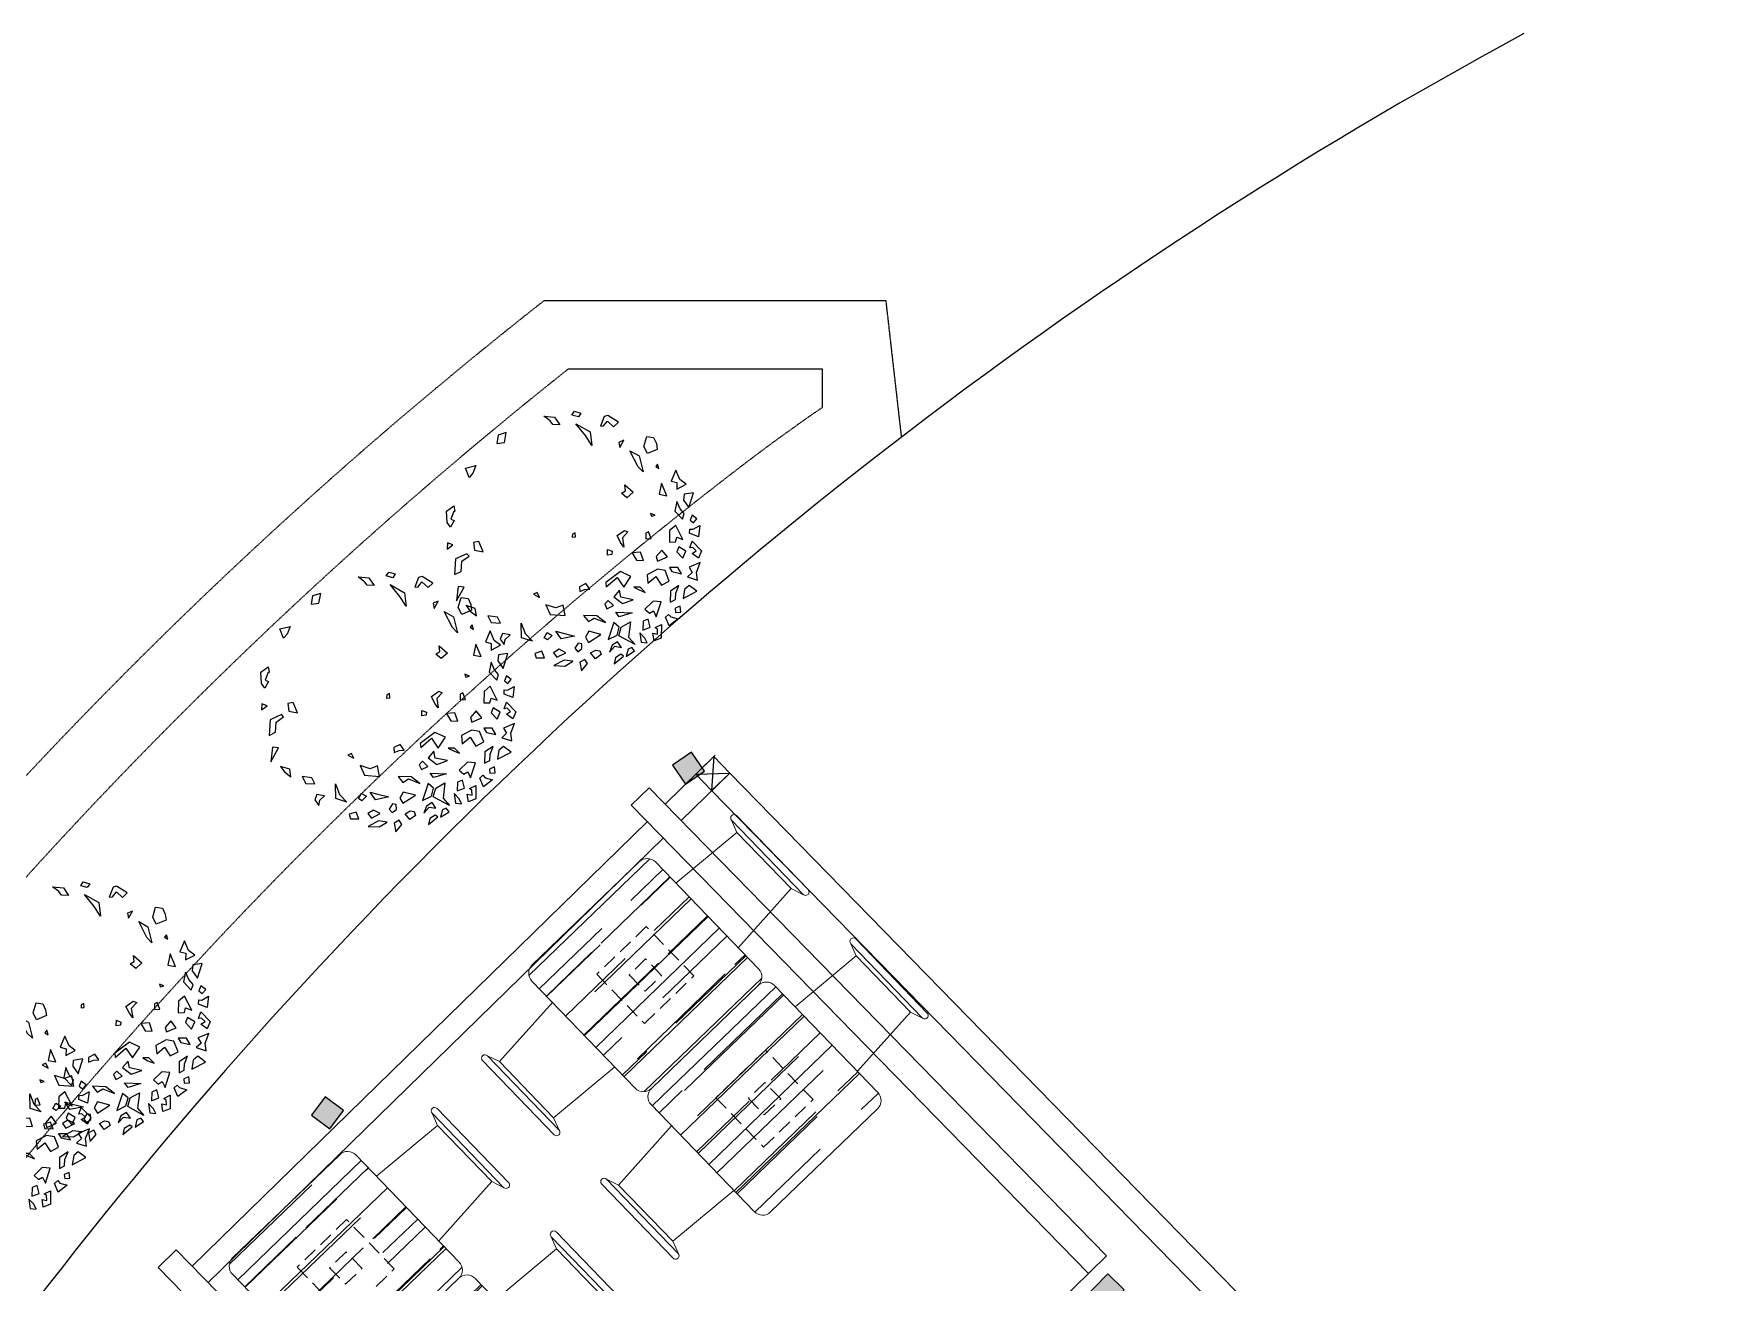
# Model space of a CAD drawing. Header units: millimetres. Extents: x 0 to 45949, y -31098 to 10954.
# Drawn here: x 33617 to 34352, y -6074 to -5528 of the extents above; entities that cross this region are included whole.
import ezdxf
from ezdxf import colors
from ezdxf.entities.mleader import LeaderData, LeaderLine
from ezdxf.enums import TextEntityAlignment as Align
from ezdxf.math import Vec2, Vec3

# ---------------------------------------------------------------- set-up
doc = ezdxf.new("R2010")
doc.units = ezdxf.units.MM
for name, pattern in [('ACAD_ISO02W100', [15, 12, -3]), ('FP-M3-B5-GF$0$FP-M3-B5-GF$0$HIDDEN', [9.524999999999995, 6.349999999999998, -3.174999999999998]), ('HIDDEN', [0.38, 0.25, -0.13])]:
    doc.linetypes.add(name, pattern=pattern)
for name, color, linetype in [('a-pergole-ölçü', 7, 'Continuous'), ('A_IZ_BETONARME', 252, 'HIDDEN'), ('A_ser_olcu', 252, 'Continuous'), ('A绿-1', 94, 'Continuous'), ('TARAMA', 252, 'Continuous')]:
    doc.layers.add(name, color=color, linetype=linetype)
doc.layers.add('A_ALAN_BRUT', color=252, linetype='Continuous', lineweight=9)
doc.layers.add('MOBİLYA TEFRİŞ', color=35, linetype='Continuous', lineweight=15)
doc.styles.get("Standard").update_dxf_attribs({"font": 'arial.ttf'})

# ---------------------------------------------------------------- blocks, each defined once
blk = doc.blocks.new('taşıycı ayak')
at = {"layer": 'A_ser_olcu', "true_color": 0x1678d4}
h = blk.add_hatch(color=152, dxfattribs=at)
h.dxf.hatch_style = 1
h.paths.add_polyline_path([(102250.7451324561, 58995.88648144994), (102250.7451324561, 58985.88648144994), (102260.7451324561, 58985.88648144994), (102260.7451324561, 58995.88648144994)])
at = {"layer": 'A_ser_olcu', "color": 152, "true_color": 0x1678d4}
blk.add_lwpolyline([(102250.7451324561, 58995.88648144994), (102250.7451324561, 58985.88648144994), (102260.7451324561, 58985.88648144994), (102260.7451324561, 58995.88648144994)], close=True, dxfattribs=at)
blk = doc.blocks.new('xcvb')
at = {"layer": 'MOBİLYA TEFRİŞ', "linetype": 'Continuous'}
h = blk.add_hatch(dxfattribs=at)
h.set_pattern_fill('AR-RROOF', color=256, scale=0.7, angle=90)
h.set_pattern_definition([(90, (0, 0), (-17.77999999999999, 39.116), [266.7, -35.56, 88.89999999999999, -17.78]), (90, (-8.889999999999997, 23.6474), (-23.6474, -17.78), [53.34, -5.867399999999999, 106.68, -13.335]), (90, (-15.113, 8.89), (-11.91259999999999, 92.456), [142.24, -24.892, 71.11999999999999, -17.78])])
edge = h.paths.add_edge_path()
edge.add_arc((12122.84749945183, 1624.038697457756), 5, 180, 270)
edge.add_line((12122.84749945183, 1619.038697457756), (12187.84749945183, 1619.038697457756))
edge.add_arc((12187.84749945183, 1624.038697457756), 5, 270, 360)
edge.add_line((12192.84749945183, 1624.038697457756), (12192.84749945183, 1689.038697457756))
edge.add_arc((12187.84749945183, 1689.038697457756), 5, 0, 90)
edge.add_line((12187.84749945183, 1694.038697457756), (12122.84749945183, 1694.038697457756))
edge.add_arc((12122.84749945183, 1689.038697457756), 5, 90, 180)
edge.add_line((12117.84749945183, 1689.038697457756), (12117.84749945183, 1624.038697457756))
at = {"color": 252, "linetype": 'FP-M3-B5-GF$0$FP-M3-B5-GF$0$HIDDEN'}
for points in [[(12140.36154391376, 1641.538697457756), (12170.36154391376, 1641.538697457756), (12170.36154391376, 1671.538697457756), (12140.36154391376, 1671.538697457756)], [(12150.38027425037, 1651.548073594488), (12160.38027425037, 1651.548073594488), (12160.38027425037, 1661.548073594488), (12150.38027425037, 1661.548073594488)]]:
    blk.add_lwpolyline(points, close=True, dxfattribs=at)
at = {"layer": 'MOBİLYA TEFRİŞ'}
blk.add_lwpolyline([(12117.84749945183, 1624.038697457756, 0.414213562373095), (12122.84749945183, 1619.038697457756), (12187.84749945183, 1619.038697457756, 0.414213562373095), (12192.84749945183, 1624.038697457756), (12192.84749945183, 1689.038697457756, 0.414213562373095), (12187.84749945183, 1694.038697457756), (12122.84749945183, 1694.038697457756, 0.414213562373095), (12117.84749945183, 1689.038697457756)], format="xyb", close=True, dxfattribs=at)
blk = doc.blocks.new('MEŞE+GİYDİRME 75')
at = {"layer": 'MOBİLYA TEFRİŞ', "color": 252}
for p, q in [((19577.7277836683, 2823.686017501672), (19532.7277836683, 2823.686017501672)), ((19532.7277836683, 2823.686017501672), (19577.7277836683, 2823.686017501672)), ((19532.7277836683, 2820.686017501672), (19577.7277836683, 2820.686017501672)), ((19532.7277836683, 2820.686017501672), (19532.7277836683, 2820.686017501672)), ((19538.15904967556, 2818.686017501672), (19532.7277836683, 2820.686017501672)), ((19535.62097111194, 2784.051445854664), (19538.15904967556, 2818.686017501672)), ((19538.15904967556, 2818.686017501672), (19572.29651766103, 2818.686017501672)), ((19572.29651766103, 2818.686017501672), (19578.22540038054, 2820.770963577717)), ((19574.83459622466, 2784.051445854665), (19572.29651766103, 2818.686017501672)), ((19535.62097111194, 2709.051445854665), (19538.15904967556, 2674.416874207657)), ((19574.83459622466, 2709.051445854665), (19572.29651766103, 2674.416874207657)), ((19538.15904967556, 2674.416874207657), (19532.7277836683, 2672.416874207657)), ((19532.7277836683, 2672.416874207657), (19577.7277836683, 2672.416874207657)), ((19532.7277836683, 2672.416874207657), (19532.7277836683, 2672.416874207657)), ((19538.15904967556, 2674.416874207657), (19572.29651766103, 2674.416874207657)), ((19572.29651766103, 2674.416874207657), (19578.22540038054, 2672.331928131612)), ((19577.7277836683, 2669.416874207657), (19532.7277836683, 2669.416874207657)), ((19532.7277836683, 2669.416874207657), (19577.7277836683, 2669.416874207657))]:
    blk.add_line(p, q, dxfattribs=at)
for centre, start, end in [((19532.7277836683, 2822.186017501672), 90, 270), ((19577.7277836683, 2822.186017501672), 270, 90), ((19532.7277836683, 2670.916874207657), 90, 270), ((19577.7277836683, 2670.916874207657), 270, 90)]:
    blk.add_arc(centre, 1.5, start, end, dxfattribs=at)
at = {"color": 1, "linetype": 'ACAD_ISO02W100', "lineweight": 100}
blk.add_blockref('xcvb', (7399.88028421647, 1090.012748396909), dxfattribs=at)
blk = doc.blocks.new('_TagSlot')
at = {"color": 0, "linetype": 'ByBlock', "lineweight": -2, "transparency": 16777216}
for p, q in [((-4, 4), (4, 4)), ((-4, -4), (4, -4))]:
    blk.add_line(p, q, dxfattribs=at)
for centre, start, end in [((-4, 0), 90, 270), ((4, 0), 270, 90)]:
    blk.add_arc(centre, 4, start, end, dxfattribs=at)
at = {"layer": 'MOBİLYA TEFRİŞ', "color": 0, "transparency": 16777216}
blk.add_attdef('TAGNUMBER', text='', height=3, dxfattribs=at).set_placement((0, -1.5), align=Align.CENTER)
blk = doc.blocks.new('fdg')
at = {"layer": 'a-pergole-ölçü', "color": 1}
for p, q in [((30714.28913949756, -11819.49125149122, 0.7000000216066834), (30714.28913949756, -11829.49125149123, 0.7000000216066834)), ((30725.28913949755, -11819.49125149122, 0.7000000216066834), (30714.28913949756, -11819.49125149122, 0.7000000216066834)), ((30725.28913949755, -11819.49125149122, 0.7000000216066834), (30714.28913949756, -11829.49125149123, 0.7000000216066834)), ((30714.28913949756, -11819.49125149122, 0.7000000216066834), (30725.28913949756, -11829.49125149122, 0.7000000216066834)), ((30725.28913949756, -11829.49125149122, 0.7000000216066834), (30725.28913949755, -11819.49125149122, 0.7000000216066834)), ((30714.28913949756, -11829.49125149123, 0.7000000216066834), (30725.28913949756, -11829.49125149122, 0.7000000216066834))]:
    blk.add_line(p, q, dxfattribs=at)
blk = doc.blocks.new('011')
at = {"layer": 'A绿-1', "color": 0}
for p, q in [((-233.4399849270121, 983.3385487060259), (-145.2215263192193, 974.6547489183504)), ((-182.3531852353481, 943.765363077815), (-233.4399849270121, 983.3385487060259)), ((-145.2215263192193, 974.6547489183504), (-102.9837694318849, 912.5689595050972)), ((-5.440842659852933, 991.1887462901577), (15.04766537802061, 1022.121990965057)), ((47.27917163376696, 976.9645646995705), (-5.440842659852933, 991.1887462901577)), ((15.04766537802061, 1022.121990965057), (67.76774634054163, 1007.897978992623)), ((67.76774634054163, 1007.897978992623), (47.27917163376696, 976.9645646995705)), ((256.4231476786081, 979.2304716446815), (225.4524851836031, 900.4353828600033)), ((284.7058412969927, 987.6070274134618), (256.4231476786081, 979.2304716446815)), ((371.8699091307935, 933.8537515949429), (284.7058412969927, 987.6070274134618)), ((-602.1712792683975, 829.3738058972085), (-612.0744391009794, 761.7912268396176)), ((-536.1780762847629, 848.9190692272896), (-602.1712792683975, 829.3738058972085)), ((-550.5058241885272, 770.0800186590495), (-536.1780762847629, 848.9190692272896)), ((-160.1282021785155, 915.5366029160796), (-182.3531852353481, 943.765363077815)), ((-102.9837694318849, 912.5689595050972), (-160.1282021785155, 915.5366029160796)), ((25.15727937576594, 920.6823826559521), (141.1829252006137, 855.5849709932008)), ((104.0513341316837, 824.695558485073), (25.15727937576594, 920.6823826559521)), ((156.2956752803875, 745.6810789671945), (104.0513341316837, 824.695558485073)), ((141.1829252006137, 855.5849709932008), (156.2956752803875, 745.6810789671945)), ((225.4524851836031, 900.4353828600033), (251.5229695754242, 903.1836695389502)), ((251.5229695754242, 903.1836695389502), (283.6514856248978, 942.5373417631417)), ((283.6514856248978, 942.5373417631417), (332.5262275681016, 897.3360233287312)), ((332.5262275681016, 897.3360233287312), (371.8699091307935, 933.8537515949429)), ((577.374584756908, 736.1203280503687), (601.1300308532082, 817.7513807937066)), ((601.1300308532082, 817.7513807937066), (656.0620847551618, 809.1555349618575)), ((-612.0744391009794, 761.7912268396176), (-550.5058241885272, 770.0800186590495)), ((414.2111650788574, 787.2566636851479), (374.2881326935021, 770.4598103715834)), ((374.2881326935021, 770.4598103715834), (382.661507959303, 728.182309848271)), ((382.661507959303, 728.182309848271), (414.2111650788574, 787.2566636851479)), ((464.2432359384838, 702.61393907827), (539.1886391942389, 660.1610336061858)), ((529.8641347498051, 572.857852938665), (464.2432359384838, 702.61393907827)), ((605.1816725596436, 679.7063636052262), (577.374584756908, 736.1203280503687)), ((685.0268892395543, 713.3004035770828), (605.1816725596436, 679.7063636052262)), ((656.0620847551618, 809.1555349618575), (678.8660624365439, 761.2060398522663)), ((678.8660624365439, 761.2060398522663), (685.0268892395543, 713.3004035770828)), ((-865.3590016500675, 562.4499127148192), (-782.7228640745743, 581.9512651467703)), ((-836.9730688402778, 486.3153308762703), (-865.3590016500675, 562.4499127148192)), ((-782.7228640745743, 581.9512651467703), (-807.0569388914737, 520.0408818606229)), ((571.5234058669885, 530.4925984663932), (529.8641347498051, 572.857852938665)), ((539.1886391942389, 660.1610336061858), (571.5234058669885, 530.4925984663932)), ((688.4999422268593, 594.9761576166966), (672.4357193040196, 575.299111885095)), ((672.4357193040196, 575.299111885095), (699.0852904320345, 558.3268232340051)), ((699.0852904320345, 558.3268232340051), (688.4999422268593, 594.9761576166966)), ((834.4340150886565, 546.0302110078519), (797.0371765935561, 457.1756295871528)), ((868.2510056218598, 468.4137482557562), (834.4340150886565, 546.0302110078519)), ((-807.0569388914737, 520.0408818606229), (-836.9730688402778, 486.3153308762703)), ((422.4179451959208, 426.6557233830717), (490.7265511541045, 367.3180773105632)), ((428.5791112352745, 378.7499537699769), (422.4179451959208, 426.6557233830717)), ((719.2014276286936, 439.958548821116), (700.4493946098373, 349.8632993095307)), ((762.5971737648943, 338.4312895121511), (719.2014276286936, 439.958548821116)), ((797.0371765935561, 457.1756295871528), (844.6525115933619, 444.9388637827651)), ((844.6525115933619, 444.9388637827651), (842.6540048587485, 391.2968664445361)), ((842.6540048587485, 391.2968664445361), (918.4204725606251, 430.9043880565368)), ((918.4204725606251, 430.9043880565368), (868.2510056218598, 468.4137482557562)), ((395.8716344849672, 359.1170031598922), (428.5791112352745, 378.7499537699769)), ((439.743114828656, 322.3800177774028), (395.8716344849672, 359.1170031598922)), ((490.7265511541045, 367.3180773105632), (439.743114828656, 322.3800177774028)), ((700.4493946098373, 349.8632993095307), (762.5971737648943, 338.4312895121511)), ((843.3488770733238, 292.6532480830865), (827.2748887966736, 213.0890737022019)), ((869.9195774163236, 231.66930636693), (843.3488770733238, 292.6532480830865)), ((902.3462479969603, 351.3401107264508), (897.9323111988488, 303.2422870668634)), ((897.9323111988488, 303.2422870668634), (941.133339775668, 242.9072554174272)), ((978.8921690443531, 362.8035186201087), (902.3462479969603, 351.3401107264508)), ((941.133339775668, 242.9072554174272), (978.8921690443531, 362.8035186201087)), ((-1019.157868248527, 213.5437860881575), (-960.9589792373008, 255.6459846118087)), ((-1014.051600659266, 120.5685441653986), (-1019.157868248527, 213.5437860881575)), ((-957.485926250054, 137.3217386514225), (-986.8232711938326, 83.87541761730608)), ((-964.2258143465151, 204.9479402563011), (-986.347639935615, 148.6659278308362)), ((-986.347639935615, 148.6659278308362), (-957.485926250054, 137.3217386514225)), ((-952.585943207785, 213.3686174264512), (-964.2258143465151, 204.9479402563011)), ((-960.9589792373008, 255.6459846118087), (-952.585943207785, 213.3686174264512)), ((667.3697166364291, 180.9287629426472), (631.2924473158782, 195.1090494186283)), ((631.2924473158782, 195.1090494186283), (639.086827957246, 172.552283843168)), ((639.086827957246, 172.552283843168), (667.3697166364291, 180.9287629426472)), ((827.2748887966736, 213.0890737022019), (889.5214334920165, 147.8596569203219)), ((903.4586857326212, 193.5104605775705), (869.9195774163236, 231.66930636693)), ((889.5214334920165, 147.8596569203219), (903.4586857326212, 193.5104605775705)), ((967.7040401186096, 181.9233137012343), (951.3514607638353, 141.8164474355217)), ((951.3514607638353, 141.8164474355217), (977.6437396468245, 120.2897471655378)), ((1005.934422315273, 152.4052805208994), (967.7040401186096, 181.9233137012343)), ((977.6437396468245, 120.2897471655378), (1005.934422315273, 152.4052805208994)), ((-986.8232711938326, 83.87541761730608), (-1014.051600659266, 120.5685441653986)), ((-0.9359253415022977, 27.75362535876775), (-2.569464667758439, 2.404592296959891)), ((-2.569464667758439, 2.404592296959891), (23.50116154295392, 5.153214878770086)), ((20.13149555062409, 38.96622597266105), (-0.9359253415022977, 27.75362535876775)), ((23.50116154295392, 5.153214878770086), (20.13149555062409, 38.96622597266105)), ((360.7862681191182, 15.5321799546), (418.9851371296099, 57.63432759283023)), ((388.5932816403219, -40.88147526765533), (360.7862681191182, 15.5321799546)), ((447.8468508151709, 46.29013841341293), (404.0785842202022, -1.484003811085131)), ((418.9851371296099, 57.63432759283023), (447.8468508151709, 46.29013841341293)), ((593.2097755040159, 34.63878002378624), (592.1552496246877, -10.43074081470331)), ((614.2771285489434, 45.85140730526837), (593.2097755040159, 34.63878002378624)), ((634.868877003144, -7.726407779533474), (614.2771285489434, 45.85140730526837)), ((785.6034271827084, 56.40781161170162), (783.8833285743021, -36.69146109635403)), ((835.2166571135749, 97.81347943953006), (785.6034271827084, 56.40781161170162)), ((833.7746170070604, -34.74345993838506), (843.0194509875146, 2.266608849153272)), ((893.0497071963619, -15.51413062696156), (835.2166571135749, 97.81347943953006)), ((843.0194509875146, 2.266608849153272), (893.0497071963619, -15.51413062696156)), ((947.3544472945505, 34.53245275904555), (949.4918618031661, 68.44555680687336)), ((1018.846328157873, 6.312887796018913), (947.3544472945505, 34.53245275904555)), ((949.4918618031661, 68.44555680687336), (975.6453358613071, 66.64751354019972)), ((975.6453358613071, 66.64751354019972), (1030.089559256914, 96.96517324708111)), ((1030.089559256914, 96.96517324708111), (1018.846328157873, 6.312887796018913)), ((-1011.632937267714, -42.8253741115077), (-1014.899705707969, -93.52324884891277)), ((-1014.899705707969, -93.52324884891277), (-968.3404515484581, -59.8416245461558)), ((-968.3404515484581, -59.8416245461558), (-1011.632937267714, -42.8253741115077)), ((-854.5271506446297, -130.5672519635737), (-946.0122747434652, -172.5815632003141)), ((-837.3054110470111, -150.331882026032), (-854.5271506446297, -130.5672519635737)), ((-757.5632184970309, -32.22673023065727), (-802.4891551053734, -40.55958678285242)), ((-802.4891551053734, -40.55958678285242), (-793.5371244513663, -102.5576889160511)), ((-793.5371244513663, -102.5576889160511), (-724.1738926104154, -116.8255597228926)), ((-724.1738926104154, -116.8255597228926), (-757.5632184970309, -32.22673023065727)), ((282.2017655831878, -142.014206627653), (283.2563981328276, -96.94441440010269)), ((283.2563981328276, -96.94441440010269), (319.3336674533784, -111.1247008760838)), ((319.3336674533784, -111.1247008760838), (317.7000602799235, -136.473707270361)), ((415.8215557705262, -77.57474259881565), (388.5932816403219, -40.88147526765533)), ((404.0785842202022, -1.484003811085131), (415.8215557705262, -77.57474259881565)), ((550.1235676648794, -117.3671072011275), (481.3393437822233, -122.8199374185351)), ((481.3393437822233, -122.8199374185351), (516.3620805565151, -182.0697616948346)), ((573.5065333038219, -185.0373542203888), (550.1235676648794, -117.3671072011275)), ((592.1552496246877, -10.43074081470331), (634.868877003144, -7.726407779533474)), ((723.1906026948709, -100.921199479686), (677.210079259472, -154.3232337238951)), ((767.6405828091083, -157.3786841833498), (723.1906026948709, -100.921199479686)), ((783.8833285743021, -36.69146109635403), (833.7746170070604, -34.74345993838506)), ((860.2058836667566, -75.9988499570245), (843.8533509802073, -116.1055974900519)), ((843.8533509802073, -116.1055974900519), (891.7465452504694, -167.7995404282447)), ((917.4827367429389, -110.4113302255646), (860.2058836667566, -75.9988499570245)), ((891.7465452504694, -167.7995404282447), (917.4827367429389, -110.4113302255646)), ((948.1886531890486, -83.83997172714953), (966.8174985455116, -29.54853968424868)), ((971.9267667985405, -80.09416241131112), (948.1886531890486, -83.83997172714953)), ((966.8174985455116, -29.54853968424868), (1043.418335093127, -108.313526189173)), ((967.5123240918037, -128.1922767783799), (1000.634589082096, -107.1647480091051)), ((1017.681980649417, -165.701652761134), (967.5123240918037, -128.1922767783799)), ((1000.634589082096, -107.1647480091051), (971.9267667985405, -80.09416241131112)), ((1043.418335093127, -108.313526189173), (1017.681980649417, -165.701652761134)), ((-946.0122747434652, -172.5815632003141), (-954.1787899389747, -299.3262137635393)), ((-902.6165952761658, -274.1089921273742), (-895.5044030073914, -192.433844262574)), ((-895.5044030073914, -192.433844262574), (-837.3054110470111, -150.331882026032)), ((317.7000602799235, -136.473707270361), (282.2017655831878, -142.014206627653)), ((516.3620805565151, -182.0697616948346), (573.5065333038219, -185.0373542203888)), ((687.31971125782, -255.7627962360821), (603.0501361269853, -300.6132217312625)), ((677.210079259472, -154.3232337238951), (687.7955617482658, -190.97272467312)), ((749.4674770790734, -267.1948399571047), (687.31971125782, -255.7627962360821)), ((687.7955617482658, -190.97272467312), (767.6405828091083, -157.3786841833498)), ((782.8567762981402, -351.7937372965898), (749.4674770790734, -267.1948399571047)), ((784.3867438168963, -241.9336904610464), (804.3997339336784, -275.7906676488419)), ((850.9589480918366, -242.109145116985), (784.3867438168963, -241.9336904610464)), ((880.9783251238405, -292.8946369305413), (850.9589480918366, -242.109145116985)), ((1032.874297839648, -203.1499949530844), (943.6015245844028, -239.5361750086413)), ((943.6015245844028, -239.5361750086413), (968.6178224416799, -281.8576169612934)), ((1001.903637344658, -281.9450786492453), (1032.874297839648, -203.1499949530844)), ((-954.1787899389747, -299.3262137635393), (-902.6165952761658, -274.1089921273742)), ((-925.2140521235415, -395.1815147664202), (-938.3840833456488, -513.4617322742924)), ((-938.3840833456488, -513.4617322742924), (-877.4971479512751, -400.9412270214598)), ((-877.4971479512751, -400.9412270214598), (-925.2140521235415, -395.1815147664202)), ((108.2868351240177, -372.5518722614506), (56.7245071232901, -397.7694331338644)), ((56.7245071232901, -397.7694331338644), (57.88215713598765, -437.2107696916137)), ((140.5184443289763, -417.7095348140392), (108.2868351240177, -372.5518722614506)), ((388.3241425484302, -274.6940761655824), (269.7139494012226, -364.5262697285507)), ((269.7139494012226, -364.5262697285507), (273.0837419714662, -398.3395068146201)), ((273.0837419714662, -398.3395068146201), (361.199006831157, -322.5121281099127)), ((361.199006831157, -322.5121281099127), (413.4433535862481, -401.5264140088111)), ((472.6969047604944, -314.3548461246537), (388.3241425484302, -274.6940761655824)), ((413.4433535862481, -401.5264140088111), (472.6969047604944, -314.3548461246537)), ((546.5875125153107, -401.8774601935074), (496.6584657855565, -401.7458474101404)), ((496.6584657855565, -401.7458474101404), (537.738742278365, -424.3903669345673)), ((588.2469532506657, -444.242781334724), (546.5875125153107, -401.8774601935074)), ((603.0501361269853, -300.6132217312625), (609.7899175531347, -368.2396947251545)), ((609.7899175531347, -368.2396947251545), (672.4131650152849, -314.8811106782196)), ((672.4131650152849, -314.8811106782196), (719.6545342114987, -385.4315863957163)), ((719.6545342114987, -385.4315863957163), (782.8567762981402, -351.7937372965898)), ((860.0138799259439, -388.6181736720318), (792.3874556734809, -433.5124580015618)), ((804.3997339336784, -275.7906676488419), (880.9783251238405, -292.8946369305413)), ((835.6797717745649, -450.5286417672542), (860.0138799259439, -388.6181736720318)), ((943.2291684102966, -388.8376567804844), (906.0975361616584, -419.7269747737701)), ((968.6178224416799, -281.8576169612934), (929.273831349099, -318.3750864900176)), ((929.273831349099, -318.3750864900176), (1010.855782281607, -343.9433882344747)), ((1005.460862781678, -434.8580514264613), (943.2291684102966, -388.8376567804844)), ((1010.855782281607, -343.9433882344747), (1001.903637344658, -281.9450786492453)), ((-286.6182656066376, -444.7540644931323), (-317.1131657194928, -458.7584987803348)), ((-317.1131657194928, -458.7584987803348), (-268.8175473106676, -484.2390315984958)), ((-268.8175473106676, -484.2390315984958), (-286.6182656066376, -444.7540644931323)), ((-135.5700759008178, -569.1013029438691), (-217.1520062434138, -543.5330484568112)), ((-217.1520062434138, -543.5330484568112), (-181.5504553468782, -622.5034192404673)), ((57.88215713598765, -437.2107696916137), (97.80478361604037, -420.4139526582876)), ((97.80478361604037, -420.4139526582876), (140.5184443289763, -417.7095348140392)), ((288.1967023776961, -508.2434815101151), (260.4928083229461, -536.3406955574465)), ((260.4928083229461, -536.3406955574465), (278.2932033087709, -575.8259272298419)), ((329.855803876766, -550.6086693134857), (288.1967023776961, -508.2434815101151)), ((378.5240068457206, -426.7877670466332), (332.543644361489, -480.189890010126)), ((332.543644361489, -480.189890010126), (403.0645624953322, -533.8995032799794)), ((389.688246726233, -483.1576000900677), (378.5240068457206, -426.7877670466332)), ((490.1251651921193, -503.14149393568), (389.688246726233, -483.1576000900677)), ((403.0645624953322, -533.8995032799794), (490.1251651921193, -503.14149393568)), ((537.738742278365, -424.3903669345673), (588.2469532506657, -444.242781334724)), ((652.131104475644, -514.8365596816766), (585.0835118963732, -579.4514953282851)), ((716.4910928572062, -520.6403003892301), (652.131104475644, -514.8365596816766)), ((677.2502488444443, -641.6690671430697), (716.4910928572062, -520.6403003892301)), ((792.3874556734809, -433.5124580015618), (790.2784401950776, -523.6519055837634)), ((790.2784401950776, -523.6519055837634), (832.4132759016356, -501.2268194606695)), ((832.4132759016356, -501.2268194606695), (835.6797717745649, -450.5286417672542)), ((906.0975361616584, -419.7269747737701), (893.9820241519483, -492.9376884049743)), ((893.9820241519483, -492.9376884049743), (1005.460862781678, -434.8580514264613)), ((-786.8602985191974, -573.0186421300314), (-861.2265375323477, -550.2865382746968)), ((-861.2265375323477, -550.2865382746968), (-828.9952675636741, -595.4440674894358)), ((-828.9952675636741, -595.4440674894358), (-777.9081649160362, -635.0169805503465)), ((-777.9081649160362, -635.0169805503465), (-786.8602985191974, -573.0186421300314)), ((-606.4749696254148, -643.9196744962173), (-685.265693760477, -632.4442784386556)), ((-685.265693760477, -632.4442784386556), (-657.4584059508052, -688.8577340293778)), ((-583.6709895874374, -691.8695621772276), (-606.4749696254148, -643.9196744962173)), ((-181.5504553468782, -622.5034192404673), (-60.04601725685643, -631.2748100258905)), ((-76.79242855223129, -546.7199423172206), (-135.5700759008178, -569.1013029438691)), ((-60.04601725685643, -631.2748100258905), (-76.79242855223129, -546.7199423172206)), ((196.8146024087328, -634.7689045703701), (89.74118960130727, -631.6694787578708)), ((89.74118960130727, -631.6694787578708), (129.1880152049707, -679.6631052691228)), ((129.1880152049707, -679.6631052691228), (173.5351934759528, -651.6094108199395)), ((173.5351934759528, -651.6094108199395), (267.3358901675674, -688.4780756547552)), ((267.3358901675674, -688.4780756547552), (196.8146024087328, -634.7689045703701)), ((278.2932033087709, -575.8259272298419), (329.855803876766, -550.6086693134857)), ((350.4477419497562, -604.1865001818078), (481.3795887031592, -610.1655791692137)), ((377.6759017970762, -640.8795600609446), (350.4477419497562, -604.1865001818078)), ((481.3795887031592, -610.1655791692137), (377.6759017970762, -640.8795600609446)), ((571.3345889989869, -678.0112141754253), (568.6468818521244, -748.4296542424636)), ((611.2572154789814, -661.2143971420992), (571.3345889989869, -678.0112141754253)), ((585.0835118963732, -579.4514953282851), (621.739369936171, -613.3525530323168)), ((627.4243958627922, -726.0486328521292), (611.2572154789814, -661.2143971420992)), ((621.739369936171, -613.3525530323168), (654.4465074501932, -593.7194690842734)), ((654.4465074501932, -593.7194690842734), (677.2502488444443, -641.6690671430697)), ((751.0378991383477, -644.6803997702955), (776.5295839665341, -622.2114548127865)), ((781.6358515557949, -715.186696735549), (751.0378991383477, -644.6803997702955)), ((776.5295839665341, -622.2114548127865), (793.7515598512255, -641.9759819260435)), ((853.6867905435502, -659.036127475294), (781.6358515557949, -715.186696735549)), ((793.7515598512255, -641.9759819260435), (853.6867905435502, -659.036127475294)), ((869.6478559985408, -554.8483091564813), (829.7252295184298, -571.6451261897964)), ((829.7252295184298, -571.6451261897964), (833.0951917068451, -605.4584299448725)), ((833.0951917068451, -605.4584299448725), (875.8087494705687, -602.7537758135659)), ((875.8087494705687, -602.7537758135659), (869.6478559985408, -554.8483091564813)), ((-657.4584059508052, -688.8577340293778), (-583.6709895874374, -691.8695621772276)), ((-566.9246303558466, -776.4242135994828), (-584.6222374987556, -821.4501966997559)), ((-504.776968755119, -787.8563730143214), (-566.9246303558466, -776.4242135994828)), ((-544.120702381595, -824.373884994071), (-504.776968755119, -787.8563730143214)), ((-413.7675461183535, -810.6321527520595), (-417.2405809654738, -692.3081097442591)), ((-417.2405809654738, -692.3081097442591), (-383.8514937225846, -776.9066496142659)), ((-324.9703303514398, -839.0365941510463), (-413.7675461183535, -810.6321527520595)), ((-383.8514937225846, -776.9066496142659), (-324.9703303514398, -839.0365941510463)), ((-230.6943392812391, -811.1150080058433), (-205.7813461215119, -768.9250555331819)), ((-204.0449377713958, -828.0872299879848), (-230.6943392812391, -811.1150080058433)), ((-205.7813461215119, -768.9250555331819), (-164.7010696287034, -791.5695750576087)), ((-164.7010696287034, -791.5695750576087), (-204.0449377713958, -828.0872299879848)), ((-92.546870223945, -819.9300146716705), (-134.7847967293928, -757.844158589458)), ((-134.7847967293928, -757.844158589458), (-74.84932974993717, -774.9042011895508)), ((16.15982385439565, -797.680266828429), (-92.546870223945, -819.9300146716705)), ((-74.84932974993717, -774.9042011895508), (16.15982385439565, -797.680266828429)), ((131.5034848484793, -758.5458450536171), (104.3785187493195, -806.3639636668995)), ((104.3785187493195, -806.3639636668995), (129.3946027079946, -848.6849533996065)), ((129.3946027079946, -848.6849533996065), (229.7285999930464, -784.1579717088716)), ((229.7285999930464, -784.1579717088716), (131.5034848484793, -758.5458450536171)), ((333.9076152013731, -688.6537531708709), (288.0306827523164, -826.5669516775924)), ((288.0306827523164, -826.5669516775924), (360.6602771282778, -790.1369840273182)), ((377.7790955451201, -725.3907385533603), (333.9076152013731, -688.6537531708709)), ((360.6602771282778, -790.1369840273182), (377.7790955451201, -725.3907385533603)), ((375.0912187800859, -795.8091119514975), (394.4219071871485, -725.4344640498603)), ((505.5475009441725, -866.57853153428), (375.0912187800859, -795.8091119514975)), ((394.4219071871485, -725.4344640498603), (469.2640500259004, -683.3763606476314)), ((469.2640500259004, -683.3763606476314), (453.8819125264999, -807.285083532388)), ((453.8819125264999, -807.285083532388), (505.5475009441725, -866.57853153428)), ((584.8138926177635, -813.2638232835307), (543.1546577807167, -770.8989747164742)), ((543.1546577807167, -770.8989747164742), (554.8978256167611, -846.9897123258561)), ((568.6468818521244, -748.4296542424636), (627.4243958627922, -726.0486328521292)), ((602.6147964579286, -852.7492549627859), (584.8138926177635, -813.2638232835307)), ((659.1801679110504, -835.996333044066), (650.2282039260608, -773.9980612927102)), ((650.2282039260608, -773.9980612927102), (688.5176824730006, -782.5500786789125)), ((717.9579848778667, -813.6150390863841), (659.1801679110504, -835.996333044066)), ((667.9257444000104, -728.9722478105905), (719.4883449680055, -703.7549898942343)), ((687.3600324603613, -743.1087421211269), (667.9257444000104, -728.9722478105905)), ((688.5176824730006, -782.5500786789125), (687.3600324603613, -743.1087421211269)), ((719.4883449680055, -703.7549898942343), (717.9579848778667, -813.6150390863841)), ((-584.6222374987556, -821.4501966997559), (-552.3908160520368, -866.6075896308103)), ((-552.3908160520368, -866.6075896308103), (-544.120702381595, -824.373884994071)), ((-248.8675472937757, -920.9309257963214), (-305.4332386647584, -937.6841136154544)), ((-305.4332386647584, -937.6841136154544), (-294.8478734977543, -974.3334546650331)), ((-228.2756092207273, -974.5087566646434), (-248.8675472937757, -920.9309257963214)), ((-109.0865243981243, -904.3970617624218), (-153.4336360001471, -932.4505865934552)), ((-153.4336360001471, -932.4505865934552), (-126.2054761528852, -969.143646472643)), ((-126.2054761528852, -969.143646472643), (-53.57547587173758, -932.7136425420758)), ((-53.57547587173758, -932.7136425420758), (-109.0865243981243, -904.3970617624218)), ((43.96714794426225, -854.0941283243665), (19.05428812239552, -896.2837415607173)), ((19.05428812239552, -896.2837415607173), (41.27920451032696, -924.5126713406062)), ((41.27920451032696, -924.5126713406062), (76.19878753792727, -899.2512153535899)), ((75.04107085632859, -859.8100484139541), (43.96714794426225, -854.0941283243665)), ((76.19878753792727, -899.2512153535899), (75.04107085632859, -859.8100484139541)), ((146.1407777162385, -933.2399240574232), (188.2755467538373, -910.8150075524827)), ((185.5876033198438, -981.2335505687224), (146.1407777162385, -933.2399240574232)), ((232.1468574794126, -947.5519262659727), (185.5876033198438, -981.2335505687224)), ((188.2755467538373, -910.8150075524827), (219.3494696658454, -916.5309276420703)), ((219.3494696658454, -916.5309276420703), (232.1468574794126, -947.5519262659727)), ((320.2621890081209, -871.7243779431155), (298.1402300811023, -928.0067296048437)), ((298.1402300811023, -928.0067296048437), (341.9083470586338, -880.2324698259581)), ((364.6092339411261, -843.6710227301919), (320.2621890081209, -871.7243779431155)), ((341.9083470586338, -880.2324698259581), (396.8407401969307, -888.8284489957259)), ((391.3619321482256, -945.1546594918545), (347.0145479789353, -973.2078813668741)), ((396.8407401969307, -888.8284489957259), (364.6092339411261, -843.6710227301919)), ((410.7958446920966, -959.2906145592642), (391.3619321482256, -945.1546594918545)), ((449.5608211594517, -903.0524609681597), (434.6544178674812, -962.170909926499)), ((434.6544178674812, -962.170909926499), (502.2810717401444, -917.2765396095856)), ((480.0557494470268, -889.0476461099388), (449.5608211594517, -903.0524609681597)), ((502.2810717401444, -917.2765396095856), (480.0557494470268, -889.0476461099388)), ((554.8978256167611, -846.9897123258561), (602.6147964579286, -852.7492549627859)), ((-294.8478734977543, -974.3334546650331), (-228.2756092207273, -974.5087566646434)), ((-68.4820487818215, -991.8320248314667), (-152.7517868638388, -1036.682366695823)), ((-152.7517868638388, -1036.682366695823), (-62.32122197881108, -1039.73766110665)), ((3.093222667404916, -1000.471559879523), (-68.4820487818215, -991.8320248314667)), ((-62.32122197881108, -1039.73766110665), (3.093222667404916, -1000.471559879523)), ((100.160518181161, -986.6422833080287), (58.02537951857084, -1009.067641998481)), ((58.02537951857084, -1009.067641998481), (71.98075658112066, -1079.530110518037)), ((71.98075658112066, -1079.530110518037), (120.1732920115464, -1020.499312559543)), ((120.1732920115464, -1020.499312559543), (100.160518181161, -986.6422833080287)), ((336.5326298089349, -1021.069622527415), (410.7958446920966, -959.2906145592642)), ((347.0145479789353, -973.2078813668741), (336.5326298089349, -1021.069622527415))]:
    blk.add_line(p, q, dxfattribs=at)
blk = doc.blocks.new('defgbh')
at = {"layer": 'MOBİLYA TEFRİŞ'}
ml = blk.add_multileader_block('Standard', dxfattribs=at)
ml.set_content('_TagSlot', color=30, scale=1.5)
ml.set_attribute('TAGNUMBER', 'MH-20', width=0)
ml.set_leader_properties()
ml.build(insert=Vec2(0, 0))
ml.multileader.update_dxf_attribs({"leader_type": 0})
ctx = ml.context
ctx.base_point, ctx.plane_origin = Vec3(22484.11334566828, 4116.360959247737), Vec3(22496.11334566828, 4116.360959247737)
notes = []
notes.append((ctx, [(0, (0, 0, 0), (0, 0), (1, 0), 1, [])]))
ctx.block.insert = Vec3(22496.11334566828, 4116.360959247737)
for ctx, leaders in notes:
    for number, flags, end, landing, length, lines in leaders:
        leader = LeaderData()
        leader.index, (leader.has_last_leader_line, leader.has_dogleg_vector, leader.attachment_direction) = number, flags
        leader.last_leader_point, leader.dogleg_vector, leader.dogleg_length = Vec3(end), Vec3(landing), length
        for number, points, colour, breaks in lines:
            line = LeaderLine()
            line.index, line.vertices, line.color, line.breaks = number, Vec3.list(points), colors.encode_raw_color(colour), breaks
            leader.lines.append(line)
        ctx.leaders.append(leader)

msp = doc.modelspace()

# ---------------------------------------------------------------- hatches: boundary and pattern name
at = {"layer": 'TARAMA'}
h = msp.add_hatch(color=3, dxfattribs=at)
h.dxf.hatch_style = 1
h.paths.add_polyline_path([(34044.05268256443, -6112.629180720107), (34085.96688194238, -6069.696676827274), (34093.12229925783, -6076.682376723626), (34051.20809987992, -6119.614880616444)])

# ---------------------------------------------------------------- linework, layer by layer
at = {"color": 114, "linetype": 'Continuous', "true_color": 0x139b48}
for p, q in [((33920.70628658307, -5850.786336717169, 0.7000000216066834), (34245.49201030598, -6183.214265110157, 0.7000000216066834)), ((33877.7132190626, -5864.919576430397, 0.7000000216066834), (33885.58130781821, -5857.232367617462, 0.7000000216066834)), ((33885.58130781821, -5857.232367617458, 0.7000000216066834), (34085.44873695463, -6061.80267526354, 0.7000000216066834)), ((33912.83819782746, -5858.473545530107, 0.7000000216066834), (34236.66672471204, -6189.921754253231, 0.7000000216066834)), ((33877.7132190626, -5864.919576430397, 0.7000000216066834), (34077.580648199, -6069.489884076474, 0.7000000216066834)), ((33685.85352943237, -6066.349116207972, 0.7000000216066834), (33884.70159071073, -5872.072384390058, 0.7000000216066834)), ((33692.84190108049, -6073.501924167625, 0.7000000216066834), (33891.68996235885, -5879.225192349715, 0.7000000216066834)), ((33670.99706902861, -6066.883517061267, 0.7000000216066834), (33678.86515778424, -6059.196308248329, 0.7000000216066834)), ((33678.86515778422, -6059.196308248322, 0.7000000216066834), (33878.73258692068, -6263.766615894356, 0.7000000216066834)), ((33670.99706902861, -6066.883517061267, 0.7000000216066834), (33870.86449816506, -6271.453824707287, 0.7000000216066834))]:
    msp.add_line(p, q, dxfattribs=at)
at = {"color": 6, "linetype": 'Continuous'}
msp.add_line((33870.86449816504, -6271.45382470732, 0.7000000216066834), (34085.44873695466, -6061.802675263518, 0.7000000216066834), dxfattribs=at)
at = {"color": 251, "true_color": 0x636466}
msp.add_arc((35246.277550828, -7334.540587023537, 1.113949565478833e-06), 2054.862434885891, 118.4397890390319, 155.1374494297796, dxfattribs=at)
at = {"layer": 'a-pergole-ölçü', "color": 114}
msp.add_line((33892.56967946634, -5864.385175577112, 0.7000000216066834), (33914.47299458785, -5842.985397020415, 0.7000000216066834), dxfattribs=at)
at = {"layer": 'a-pergole-ölçü', "color": 114, "true_color": 0x139b48}
msp.add_line((33899.55805111447, -5871.537983536766, 0.7000000216066834), (33920.75093563116, -5850.832303455054, 0.7000000216066834), dxfattribs=at)
at = {"layer": 'A_ALAN_BRUT', "color": 3}
msp.add_lwpolyline([(34044.05268256443, -6112.629180720107), (34085.96688194238, -6069.696676827274), (34093.12229925783, -6076.682376723626), (34051.20809987992, -6119.614880616444)], close=True, dxfattribs=at)
at = {"layer": 'A_IZ_BETONARME'}
for p, q in [((33839.69977109823, -5644.300862246624), (33988.9362148332, -5644.300862246624)), ((33988.9362148332, -5644.300862246624), (33995.73583150082, -5704.017654180396, 1.113949565478833e-06))]:
    msp.add_line(p, q, dxfattribs=at)
for points in [[(33102.71569381921, -7580.228758265202, -0.2773215266501558), (33839.69977109823, -5644.300862246624)], [(33212.5123314313, -7574.411815693065, -0.01565404014319032), (33206.71642795307, -7535.826379246673, -0.0063783925950166), (33183.24368053561, -7313.168636133732, -0.0348096743846583), (33181.22371666871, -7224.139661029583, 0.0049894403676385), (33186.33496444572, -7085.789562369782, -0.0345797718280849), (33223.6894081569, -6825.829090409863, -0.0291171484870425), (33282.70954949937, -6612.628298836533, -0.011385228898706), (33312.47710168613, -6531.345563390421, -0.0211883707494186), (33377.58421001758, -6384.049069131854, -0.0211883707482097), (33454.92478068848, -6242.791754615349, -0.0062923793056275), (33480.17270047849, -6202.150386363011, -0.0433443740937254), (33680.59751464579, -5941.280984869061, -0.0433443740958225), (33922.9960159171, -5718.871638502131, -0.0131245003170965), (33961.36320758041, -5690.924726988955), (33961.36320758041, -5674.3008622463), (33850.11990774306, -5674.300862246329, 0.2764259505361652), (33132.91044572739, -7578.629063213972, 0.2764259505361652)]]:
    msp.add_lwpolyline(points, format="xyb", dxfattribs=at)

# ---------------------------------------------------------------- block references
at = {"color": 253}
for p, rotation in [((16656.29399352914, 8242.603765456637), 309.9530933489498), ((13998.59371835212, 4361.113138114066), 321.3153757973455)]:
    msp.add_blockref('defgbh', p, dxfattribs=dict(at, rotation=rotation))
at = {"layer": 'a-pergole-ölçü', "color": 1, "rotation": 43.99999999999991}
msp.add_blockref('fdg', (3601.372464557808, -18684.98771402439), dxfattribs=at)
at = {"layer": 'A_ser_olcu', "color": 3}
for p, rotation in [((-16462.03117718893, -112617.3713562491), 34.76541431815738), ((19814.11601001127, -123225.9706114767), 53.24247036046305)]:
    msp.add_blockref('taşıycı ayak', p, dxfattribs=dict(at, rotation=rotation))
at = {"layer": 'A绿-1', "xscale": 0.05399999999999999, "yscale": 0.05399999999999999, "zscale": 0.05399999999999999}
for p in [(33852.09375029104, -5747.882785240092), (33770.98434376155, -5818.190729405309), (33637.45653934618, -5953.618619123317), (33585.18414293988, -5995.361571796329)]:
    msp.add_blockref('011', p, dxfattribs=at)
at = {"layer": 'MOBİLYA TEFRİŞ', "rotation": 313.9724240961802}
for p in [(18329.81961219462, 6227.310678509018, 0.7000000216066834), (18381.89301809788, 6173.335124804866, 0.7000000216066834), (18198.93998065808, 6099.266201147963, 0.7000000216067116), (18251.01338656134, 6045.290647443811, 0.7000000216067116)]:
    msp.add_blockref('MEŞE+GİYDİRME 75', p, dxfattribs=at)

# ---------------------------------------------------------------- leaders
at = {"layer": 'MOBİLYA TEFRİŞ'}
ml = msp.add_multileader_block('Standard', dxfattribs=at)
ml.set_content('_TagSlot', color=30, scale=1.5)
ml.set_attribute('TAGNUMBER', 'MH-20', width=0)
ml.set_leader_properties()
ml.build(insert=Vec2(0, 0))
ml.multileader.update_dxf_attribs({"leader_type": 0})
ctx = ml.context
ctx.base_point, ctx.plane_origin, ctx.plane_x_axis, ctx.plane_y_axis = Vec3(34452.98941638658, -6732.544332530284), Vec3(34464.98941440872, -6732.537442791883), Vec3(0.9999998351788226, 0.0005741448666616021), Vec3(-0.0005741448666616021, 0.9999998351788226)
notes = []
notes.append((ctx, [(0, (0, 0, 0), (0, 0), (1, 0), 1, [])]))
ctx.block.insert, ctx.block.rotation = Vec3(34464.98941440872, -6732.537442791883), 0.0005741448982053485
ml = msp.add_multileader_block('Standard', dxfattribs=at)
ml.set_content('_TagSlot', color=30, scale=1.5)
ml.set_attribute('TAGNUMBER', 'MH-20', width=0)
ml.set_leader_properties()
ml.build(insert=Vec2(0, 0))
ml.multileader.update_dxf_attribs({"leader_type": 0})
ctx = ml.context
ctx.base_point, ctx.plane_origin, ctx.plane_x_axis, ctx.plane_y_axis = Vec3(34267.58526592063, -6734.977642696402), Vec3(34279.58526394277, -6734.970752958001), Vec3(0.9999998351788226, 0.0005741448666616021), Vec3(-0.0005741448666616021, 0.9999998351788226)
notes.append((ctx, [(0, (0, 0, 0), (0, 0), (1, 0), 1, [])]))
ctx.block.insert, ctx.block.rotation = Vec3(34279.58526394277, -6734.970752958001), 0.0005741448982053485
ml = msp.add_multileader_block('Standard', dxfattribs=at)
ml.set_content('_TagSlot', color=30, scale=1.5)
ml.set_attribute('TAGNUMBER', 'MH-20', width=0)
ml.set_leader_properties()
ml.build(insert=Vec2(0, 0))
ml.multileader.update_dxf_attribs({"leader_type": 0})
ctx = ml.context
ctx.base_point, ctx.plane_origin, ctx.plane_x_axis, ctx.plane_y_axis = Vec3(34458.83149403713, -6943.861607714069), Vec3(34470.83149205927, -6943.854717975668), Vec3(0.9999998351788224, 0.000574144866661602), Vec3(-0.000574144866661602, 0.9999998351788224)
notes.append((ctx, [(0, (0, 0, 0), (0, 0), (1, 0), 1, [])]))
ctx.block.insert, ctx.block.rotation = Vec3(34470.83149205927, -6943.854717975668), 0.0005741448982053485
ml = msp.add_multileader_block('Standard', dxfattribs=at)
ml.set_content('_TagSlot', color=30, scale=1.5)
ml.set_attribute('TAGNUMBER', 'MH-20', width=0)
ml.set_leader_properties()
ml.build(insert=Vec2(0, 0))
ml.multileader.update_dxf_attribs({"leader_type": 0})
ctx = ml.context
ctx.base_point, ctx.plane_origin, ctx.plane_x_axis, ctx.plane_y_axis = Vec3(34273.42734357118, -6946.294917880186), Vec3(34285.42734159332, -6946.288028141786), Vec3(0.9999998351788224, 0.000574144866661602), Vec3(-0.000574144866661602, 0.9999998351788224)
notes.append((ctx, [(0, (0, 0, 0), (0, 0), (1, 0), 1, [])]))
ctx.block.insert, ctx.block.rotation = Vec3(34285.42734159332, -6946.288028141786), 0.0005741448982053485
ml = msp.add_multileader_block('Standard', dxfattribs=at)
ml.set_content('_TagSlot', color=30, scale=1.5)
ml.set_attribute('TAGNUMBER', 'MH-20', width=0)
ml.set_leader_properties()
ml.build(insert=Vec2(0, 0))
ml.multileader.update_dxf_attribs({"leader_type": 0})
ctx = ml.context
ctx.base_point, ctx.plane_origin, ctx.plane_x_axis, ctx.plane_y_axis = Vec3(34582.00917735377, -7275.721748677264), Vec3(34594.00917537591, -7275.714858938863), Vec3(0.9999998351788226, 0.0005741448666616021), Vec3(-0.0005741448666616021, 0.9999998351788226)
notes.append((ctx, [(0, (0, 0, 0), (0, 0), (1, 0), 1, [])]))
ctx.block.insert, ctx.block.rotation = Vec3(34594.00917537591, -7275.714858938863), 0.0005741448982053485
ml = msp.add_multileader_block('Standard', dxfattribs=at)
ml.set_content('_TagSlot', color=30, scale=1.5)
ml.set_attribute('TAGNUMBER', 'MH-20', width=0)
ml.set_leader_properties()
ml.build(insert=Vec2(0, 0))
ml.multileader.update_dxf_attribs({"leader_type": 0})
ctx = ml.context
ctx.base_point, ctx.plane_origin, ctx.plane_x_axis, ctx.plane_y_axis = Vec3(34396.60502688782, -7278.155058843382), Vec3(34408.60502490996, -7278.148169104981), Vec3(0.9999998351788226, 0.0005741448666616021), Vec3(-0.0005741448666616021, 0.9999998351788226)
notes.append((ctx, [(0, (0, 0, 0), (0, 0), (1, 0), 1, [])]))
ctx.block.insert, ctx.block.rotation = Vec3(34408.60502490996, -7278.148169104981), 0.0005741448982053485
for ctx, leaders in notes:
    for number, flags, end, landing, length, lines in leaders:
        leader = LeaderData()
        leader.index, (leader.has_last_leader_line, leader.has_dogleg_vector, leader.attachment_direction) = number, flags
        leader.last_leader_point, leader.dogleg_vector, leader.dogleg_length = Vec3(end), Vec3(landing), length
        for number, points, colour, breaks in lines:
            line = LeaderLine()
            line.index, line.vertices, line.color, line.breaks = number, Vec3.list(points), colors.encode_raw_color(colour), breaks
            leader.lines.append(line)
        ctx.leaders.append(leader)

doc.saveas('drawing.dxf')
